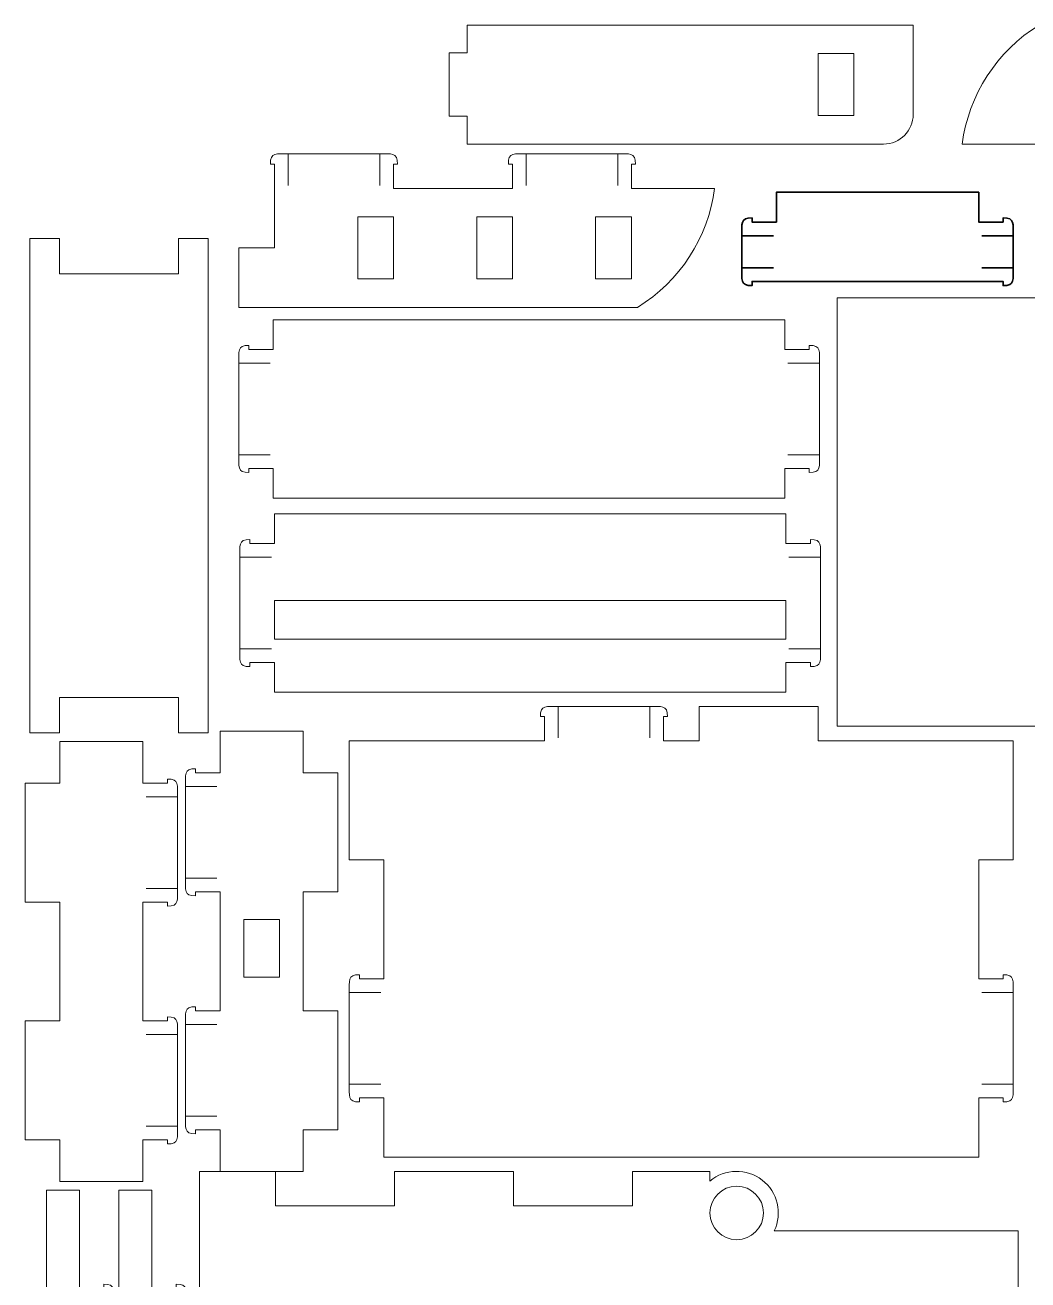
# Model space of a CAD drawing. Header units: millimetres. Extents: x -182 to 182, y -277 to 278.
# Drawn here: x -182.1 to 0.5, y 47.8 to 276.3 of the extents above; entities that cross this region are included whole.
import ezdxf

# ---------------------------------------------------------------- set-up
doc = ezdxf.new("R2010")
doc.units = ezdxf.units.MM
doc.header["$MEASUREMENT"] = 0
doc.layers.add('layer 1', color=7, linetype='Continuous')

msp = doc.modelspace()

# ---------------------------------------------------------------- linework, layer by layer
at = {"layer": 'layer 1', "lineweight": 18}
for points, knots in [([(-101.5928, 271.2399), (-101.5928, 271.2399), (-101.5928, 276.3197), (-101.5928, 276.3197), (-101.5928, 276.3197), (-101.5928, 276.3197), (-20.3691, 276.3197), (-20.3691, 276.3197), (-20.3691, 276.3197), (-20.3691, 276.3197), (-20.3691, 260.0749), (-20.3691, 260.0749), (-20.3691, 260.0749), (-20.3691, 257.0864), (-22.7954, 254.6601), (-25.784, 254.6601), (-25.784, 254.6601), (-25.784, 254.6601), (-101.5928, 254.6601), (-101.5928, 254.6601), (-101.5928, 254.6601), (-101.5928, 254.6601), (-101.5928, 259.7399), (-101.5928, 259.7399), (-101.5928, 259.7399), (-101.5928, 259.7399), (-104.8418, 259.7399), (-104.8418, 259.7399), (-104.8418, 259.7399), (-104.8418, 259.7399), (-104.8418, 271.2399), (-104.8418, 271.2399), (-104.8418, 271.2399), (-104.8418, 271.2399), (-101.5928, 271.2399), (-101.5928, 271.2399)], [0, 0, 0, 0, 0.1, 0.1, 0.1, 0.1, 0.2, 0.2, 0.2, 0.2, 0.3, 0.3, 0.3, 0.3, 0.4, 0.4, 0.4, 0.4, 0.5, 0.5, 0.5, 0.5, 0.6, 0.6, 0.6, 0.6, 0.7, 0.7, 0.7, 0.7, 0.8, 0.8, 0.8, 0.8, 1, 1, 1, 1]), ([(25.3475, 254.66), (25.3475, 254.66), (47.0072, 254.66), (47.0072, 254.66), (47.0072, 254.66), (47.0072, 254.66), (47.0072, 250.2212), (47.0072, 250.2212), (47.0072, 250.2212), (47.0072, 250.2212), (46.2747, 250.2212), (46.2747, 250.2212), (46.2747, 250.2212), (46.172, 248.0294), (47.5269, 248.3809), (49.3488, 248.3806), (49.3488, 248.3806), (49.3488, 248.3806), (66.3253, 248.3806), (66.3253, 248.3806), (66.3253, 248.3806), (68.1472, 248.3809), (69.5021, 248.0294), (69.3994, 250.2212), (69.3994, 250.2212), (69.3994, 250.2212), (68.6669, 250.2212), (68.6669, 250.2212), (68.6669, 250.2212), (68.6669, 250.2212), (68.6669, 265.4899), (68.6669, 265.4899), (68.6669, 265.4899), (68.6669, 265.4899), (75.1648, 265.4899), (75.1648, 265.4899), (75.1648, 265.4899), (75.1648, 265.4899), (75.1648, 276.3197), (75.1648, 276.3197), (75.1648, 276.3197), (75.1648, 276.3197), (2.5549, 276.3197), (2.5549, 276.3197), (2.5549, 276.3197), (-5.1429, 271.5792), (-10.2957, 263.6234), (-11.474, 254.66), (-11.474, 254.66), (-11.474, 254.66), (3.6878, 254.66), (3.6878, 254.66), (3.6878, 254.66), (3.6878, 254.66), (3.6878, 250.2212), (3.6878, 250.2212), (3.6878, 250.2212), (3.6878, 250.2212), (2.9554, 250.2212), (2.9554, 250.2212), (2.9554, 250.2212), (2.8526, 248.0294), (4.2076, 248.3809), (6.0295, 248.3806), (6.0295, 248.3806), (6.0295, 248.3806), (23.006, 248.3806), (23.006, 248.3806), (23.006, 248.3806), (24.8279, 248.3809), (26.1829, 248.0294), (26.08, 250.2212), (26.08, 250.2212), (26.08, 250.2212), (25.3475, 250.2212), (25.3475, 250.2212), (25.3475, 250.2212), (25.3475, 250.2212), (25.3475, 254.66), (25.3475, 254.66)], [0, 0, 0, 0, 0.04761905, 0.04761905, 0.04761905, 0.04761905, 0.0952381, 0.0952381, 0.0952381, 0.0952381, 0.14285714, 0.14285714, 0.14285714, 0.14285714, 0.19047619, 0.19047619, 0.19047619, 0.19047619, 0.23809524, 0.23809524, 0.23809524, 0.23809524, 0.28571429, 0.28571429, 0.28571429, 0.28571429, 0.33333333, 0.33333333, 0.33333333, 0.33333333, 0.38095238, 0.38095238, 0.38095238, 0.38095238, 0.42857143, 0.42857143, 0.42857143, 0.42857143, 0.47619048, 0.47619048, 0.47619048, 0.47619048, 0.52380952, 0.52380952, 0.52380952, 0.52380952, 0.57142857, 0.57142857, 0.57142857, 0.57142857, 0.61904762, 0.61904762, 0.61904762, 0.61904762, 0.66666667, 0.66666667, 0.66666667, 0.66666667, 0.71428571, 0.71428571, 0.71428571, 0.71428571, 0.76190476, 0.76190476, 0.76190476, 0.76190476, 0.80952381, 0.80952381, 0.80952381, 0.80952381, 0.85714286, 0.85714286, 0.85714286, 0.85714286, 0.9047619, 0.9047619, 0.9047619, 0.9047619, 1, 1, 1, 1]), ([(-37.6969, 271.1349), (-37.6969, 271.1349), (-31.1988, 271.1349), (-31.1988, 271.1349), (-31.1988, 271.1349), (-31.1988, 271.1349), (-31.1988, 259.8449), (-31.1988, 259.8449), (-31.1988, 259.8449), (-31.1988, 259.8449), (-37.6969, 259.8449), (-37.6969, 259.8449), (-37.6969, 259.8449), (-37.6969, 259.8449), (-37.6969, 271.1349), (-37.6969, 271.1349)], [0, 0, 0, 0, 0.2, 0.2, 0.2, 0.2, 0.4, 0.4, 0.4, 0.4, 0.6, 0.6, 0.6, 0.6, 1, 1, 1, 1]), ([(-93.3535, 246.5886), (-93.3535, 246.5886), (-115.0131, 246.5886), (-115.0131, 246.5886), (-115.0131, 246.5886), (-115.0131, 246.5886), (-115.0131, 251.0274), (-115.0131, 251.0274), (-115.0131, 251.0274), (-115.0131, 251.0274), (-114.2807, 251.0274), (-114.2807, 251.0274), (-114.2807, 251.0274), (-114.178, 253.2192), (-115.5329, 252.8677), (-117.3548, 252.868), (-117.3548, 252.868), (-117.3548, 252.868), (-134.3313, 252.868), (-134.3313, 252.868), (-134.3313, 252.868), (-136.1532, 252.8677), (-137.5081, 253.2192), (-137.4053, 251.0274), (-137.4053, 251.0274), (-137.4053, 251.0274), (-136.6729, 251.0274), (-136.6729, 251.0274), (-136.6729, 251.0274), (-136.6729, 251.0274), (-136.6729, 235.7587), (-136.6729, 235.7587), (-136.6729, 235.7587), (-136.6729, 235.7587), (-143.1707, 235.7587), (-143.1707, 235.7587), (-143.1707, 235.7587), (-143.1707, 235.7587), (-143.1707, 224.9289), (-143.1707, 224.9289), (-143.1707, 224.9289), (-143.1707, 224.9289), (-70.5609, 224.9289), (-70.5609, 224.9289), (-70.5609, 224.9289), (-62.8632, 229.6694), (-57.7104, 237.6252), (-56.5321, 246.5886), (-56.5321, 246.5886), (-56.5321, 246.5886), (-71.6939, 246.5886), (-71.6939, 246.5886), (-71.6939, 246.5886), (-71.6939, 246.5886), (-71.6939, 251.0274), (-71.6939, 251.0274), (-71.6939, 251.0274), (-71.6939, 251.0274), (-70.9614, 251.0274), (-70.9614, 251.0274), (-70.9614, 251.0274), (-70.8587, 253.2192), (-72.2136, 252.8677), (-74.0355, 252.868), (-74.0355, 252.868), (-74.0355, 252.868), (-91.012, 252.868), (-91.012, 252.868), (-91.012, 252.868), (-92.8338, 252.8677), (-94.1889, 253.2192), (-94.0861, 251.0274), (-94.0861, 251.0274), (-94.0861, 251.0274), (-93.3535, 251.0274), (-93.3535, 251.0274), (-93.3535, 251.0274), (-93.3535, 251.0274), (-93.3535, 246.5886), (-93.3535, 246.5886)], [0, 0, 0, 0, 0.04761905, 0.04761905, 0.04761905, 0.04761905, 0.0952381, 0.0952381, 0.0952381, 0.0952381, 0.14285714, 0.14285714, 0.14285714, 0.14285714, 0.19047619, 0.19047619, 0.19047619, 0.19047619, 0.23809524, 0.23809524, 0.23809524, 0.23809524, 0.28571429, 0.28571429, 0.28571429, 0.28571429, 0.33333333, 0.33333333, 0.33333333, 0.33333333, 0.38095238, 0.38095238, 0.38095238, 0.38095238, 0.42857143, 0.42857143, 0.42857143, 0.42857143, 0.47619048, 0.47619048, 0.47619048, 0.47619048, 0.52380952, 0.52380952, 0.52380952, 0.52380952, 0.57142857, 0.57142857, 0.57142857, 0.57142857, 0.61904762, 0.61904762, 0.61904762, 0.61904762, 0.66666667, 0.66666667, 0.66666667, 0.66666667, 0.71428571, 0.71428571, 0.71428571, 0.71428571, 0.76190476, 0.76190476, 0.76190476, 0.76190476, 0.80952381, 0.80952381, 0.80952381, 0.80952381, 0.85714286, 0.85714286, 0.85714286, 0.85714286, 0.9047619, 0.9047619, 0.9047619, 0.9047619, 1, 1, 1, 1]), ([(7.4783, 228.8171), (3.4731, 230.8286), (1.3629, 235.3665), (2.3833, 239.773), (2.3833, 239.773), (3.404, 244.1795), (7.2865, 247.2952), (11.7573, 247.2952), (11.7573, 247.2952), (16.228, 247.2952), (20.1106, 244.1794), (21.1309, 239.7729), (21.1309, 239.7729), (22.1514, 235.3665), (20.0414, 230.8286), (16.0363, 228.8171), (16.0363, 228.8171), (16.0363, 228.8171), (16.0363, 226.6503), (16.0363, 226.6503), (16.0363, 226.6503), (16.0363, 226.6503), (57.7573, 226.6503), (57.7573, 226.6503), (57.7573, 226.6503), (57.7573, 226.6503), (57.7573, 148.6755), (57.7573, 148.6755), (57.7573, 148.6755), (57.7573, 148.6755), (-34.2429, 148.6755), (-34.2429, 148.6755), (-34.2429, 148.6755), (-34.2429, 148.6755), (-34.2429, 226.6503), (-34.2429, 226.6503), (-34.2429, 226.6503), (-34.2429, 226.6503), (7.4783, 226.6503), (7.4783, 226.6503), (7.4783, 226.6503), (7.4783, 226.6503), (7.4783, 228.8171), (7.4783, 228.8171)], [0, 0, 0, 0, 0.08333333, 0.08333333, 0.08333333, 0.08333333, 0.16666667, 0.16666667, 0.16666667, 0.16666667, 0.25, 0.25, 0.25, 0.25, 0.33333333, 0.33333333, 0.33333333, 0.33333333, 0.41666667, 0.41666667, 0.41666667, 0.41666667, 0.5, 0.5, 0.5, 0.5, 0.58333333, 0.58333333, 0.58333333, 0.58333333, 0.66666667, 0.66666667, 0.66666667, 0.66666667, 0.75, 0.75, 0.75, 0.75, 0.83333333, 0.83333333, 0.83333333, 0.83333333, 1, 1, 1, 1]), ([(-115.0131, 241.4037), (-115.0131, 241.4037), (-121.5111, 241.4037), (-121.5111, 241.4037), (-121.5111, 241.4037), (-121.5111, 241.4037), (-121.5111, 230.1137), (-121.5111, 230.1137), (-121.5111, 230.1137), (-121.5111, 230.1137), (-115.0131, 230.1137), (-115.0131, 230.1137), (-115.0131, 230.1137), (-115.0131, 230.1137), (-115.0131, 241.4037), (-115.0131, 241.4037)], [0, 0, 0, 0, 0.2, 0.2, 0.2, 0.2, 0.4, 0.4, 0.4, 0.4, 0.6, 0.6, 0.6, 0.6, 1, 1, 1, 1]), ([(-93.3535, 241.4037), (-93.3535, 241.4037), (-99.8515, 241.4037), (-99.8515, 241.4037), (-99.8515, 241.4037), (-99.8515, 241.4037), (-99.8515, 230.1137), (-99.8515, 230.1137), (-99.8515, 230.1137), (-99.8515, 230.1137), (-93.3535, 230.1137), (-93.3535, 230.1137), (-93.3535, 230.1137), (-93.3535, 230.1137), (-93.3535, 241.4037), (-93.3535, 241.4037)], [0, 0, 0, 0, 0.2, 0.2, 0.2, 0.2, 0.4, 0.4, 0.4, 0.4, 0.6, 0.6, 0.6, 0.6, 1, 1, 1, 1]), ([(-71.6939, 241.4037), (-71.6939, 241.4037), (-78.1918, 241.4037), (-78.1918, 241.4037), (-78.1918, 241.4037), (-78.1918, 241.4037), (-78.1918, 230.1137), (-78.1918, 230.1137), (-78.1918, 230.1137), (-78.1918, 230.1137), (-71.6939, 230.1137), (-71.6939, 230.1137), (-71.6939, 230.1137), (-71.6939, 230.1137), (-71.6939, 241.4037), (-71.6939, 241.4037)], [0, 0, 0, 0, 0.2, 0.2, 0.2, 0.2, 0.4, 0.4, 0.4, 0.4, 0.6, 0.6, 0.6, 0.6, 1, 1, 1, 1]), ([(-148.7326, 192.4702), (-148.7326, 192.4702), (-148.7326, 237.4702), (-148.7326, 237.4702), (-148.7326, 237.4702), (-148.7326, 237.4702), (-154.1476, 237.4702), (-154.1476, 237.4702), (-154.1476, 237.4702), (-154.1476, 237.4702), (-154.1476, 231.0415), (-154.1476, 231.0415), (-154.1476, 231.0415), (-154.1476, 231.0415), (-175.8071, 231.0415), (-175.8071, 231.0415), (-175.8071, 231.0415), (-175.8071, 231.0415), (-175.8071, 237.4702), (-175.8071, 237.4702), (-175.8071, 237.4702), (-175.8071, 237.4702), (-181.2221, 237.4702), (-181.2221, 237.4702), (-181.2221, 237.4702), (-181.2221, 237.4702), (-181.2221, 147.4702), (-181.2221, 147.4702), (-181.2221, 147.4702), (-181.2221, 147.4702), (-175.8071, 147.4702), (-175.8071, 147.4702), (-175.8071, 147.4702), (-175.8071, 147.4702), (-175.8071, 153.8989), (-175.8071, 153.8989), (-175.8071, 153.8989), (-175.8071, 153.8989), (-154.1476, 153.8989), (-154.1476, 153.8989), (-154.1476, 153.8989), (-154.1476, 153.8989), (-154.1476, 147.4702), (-154.1476, 147.4702), (-154.1476, 147.4702), (-154.1476, 147.4702), (-148.7326, 147.4702), (-148.7326, 147.4702), (-148.7326, 147.4702), (-148.7326, 147.4702), (-148.7326, 192.4702), (-148.7326, 192.4702)], [0, 0, 0, 0, 0.07142857, 0.07142857, 0.07142857, 0.07142857, 0.14285714, 0.14285714, 0.14285714, 0.14285714, 0.21428571, 0.21428571, 0.21428571, 0.21428571, 0.28571429, 0.28571429, 0.28571429, 0.28571429, 0.35714286, 0.35714286, 0.35714286, 0.35714286, 0.42857143, 0.42857143, 0.42857143, 0.42857143, 0.5, 0.5, 0.5, 0.5, 0.57142857, 0.57142857, 0.57142857, 0.57142857, 0.64285714, 0.64285714, 0.64285714, 0.64285714, 0.71428571, 0.71428571, 0.71428571, 0.71428571, 0.78571429, 0.78571429, 0.78571429, 0.78571429, 0.85714286, 0.85714286, 0.85714286, 0.85714286, 1, 1, 1, 1]), ([(-39.2939, 217.9875), (-39.2939, 217.9875), (-39.2939, 217.255), (-39.2939, 217.255), (-39.2939, 217.255), (-39.2939, 217.255), (-43.7328, 217.255), (-43.7328, 217.255), (-43.7328, 217.255), (-43.7328, 217.255), (-43.7328, 222.67), (-43.7328, 222.67), (-43.7328, 222.67), (-43.7328, 222.67), (-136.8708, 222.67), (-136.8708, 222.67), (-136.8708, 222.67), (-136.8708, 222.67), (-136.8708, 217.255), (-136.8708, 217.255), (-136.8708, 217.255), (-136.8708, 217.255), (-141.3096, 217.255), (-141.3096, 217.255), (-141.3096, 217.255), (-141.3096, 217.255), (-141.3096, 217.9875), (-141.3096, 217.9875), (-141.3096, 217.9875), (-143.5014, 218.0902), (-143.1499, 216.7353), (-143.1502, 214.9134), (-143.1502, 214.9134), (-143.1502, 214.9134), (-143.1502, 197.9366), (-143.1502, 197.9366), (-143.1502, 197.9366), (-143.1499, 196.1147), (-143.5014, 194.7598), (-141.3096, 194.8625), (-141.3096, 194.8625), (-141.3096, 194.8625), (-141.3096, 195.595), (-141.3096, 195.595), (-141.3096, 195.595), (-141.3096, 195.595), (-136.8708, 195.595), (-136.8708, 195.595), (-136.8708, 195.595), (-136.8708, 195.595), (-136.8708, 190.18), (-136.8708, 190.18), (-136.8708, 190.18), (-136.8708, 190.18), (-43.7328, 190.18), (-43.7328, 190.18), (-43.7328, 190.18), (-43.7328, 190.18), (-43.7328, 195.595), (-43.7328, 195.595), (-43.7328, 195.595), (-43.7328, 195.595), (-39.2939, 195.595), (-39.2939, 195.595), (-39.2939, 195.595), (-39.2939, 195.595), (-39.2939, 194.8625), (-39.2939, 194.8625), (-39.2939, 194.8625), (-37.1022, 194.7598), (-37.4537, 196.1147), (-37.4534, 197.9366), (-37.4534, 197.9366), (-37.4534, 197.9366), (-37.4534, 214.9134), (-37.4534, 214.9134), (-37.4534, 214.9134), (-37.4537, 216.7353), (-37.1022, 218.0902), (-39.2939, 217.9875)], [0, 0, 0, 0, 0.04761905, 0.04761905, 0.04761905, 0.04761905, 0.0952381, 0.0952381, 0.0952381, 0.0952381, 0.14285714, 0.14285714, 0.14285714, 0.14285714, 0.19047619, 0.19047619, 0.19047619, 0.19047619, 0.23809524, 0.23809524, 0.23809524, 0.23809524, 0.28571429, 0.28571429, 0.28571429, 0.28571429, 0.33333333, 0.33333333, 0.33333333, 0.33333333, 0.38095238, 0.38095238, 0.38095238, 0.38095238, 0.42857143, 0.42857143, 0.42857143, 0.42857143, 0.47619048, 0.47619048, 0.47619048, 0.47619048, 0.52380952, 0.52380952, 0.52380952, 0.52380952, 0.57142857, 0.57142857, 0.57142857, 0.57142857, 0.61904762, 0.61904762, 0.61904762, 0.61904762, 0.66666667, 0.66666667, 0.66666667, 0.66666667, 0.71428571, 0.71428571, 0.71428571, 0.71428571, 0.76190476, 0.76190476, 0.76190476, 0.76190476, 0.80952381, 0.80952381, 0.80952381, 0.80952381, 0.85714286, 0.85714286, 0.85714286, 0.85714286, 0.9047619, 0.9047619, 0.9047619, 0.9047619, 1, 1, 1, 1]), ([(-37.2635, 179.5645), (-37.2638, 181.3864), (-36.9123, 182.7413), (-39.1041, 182.6386), (-39.1041, 182.6386), (-39.1041, 182.6386), (-39.1041, 181.9061), (-39.1041, 181.9061), (-39.1041, 181.9061), (-39.1041, 181.9061), (-43.5429, 181.9061), (-43.5429, 181.9061), (-43.5429, 181.9061), (-43.5429, 181.9061), (-43.5429, 187.3211), (-43.5429, 187.3211), (-43.5429, 187.3211), (-43.5429, 187.3211), (-136.6809, 187.3211), (-136.6809, 187.3211), (-136.6809, 187.3211), (-136.6809, 187.3211), (-136.6809, 181.9061), (-136.6809, 181.9061), (-136.6809, 181.9061), (-136.6809, 181.9061), (-141.1197, 181.9061), (-141.1197, 181.9061), (-141.1197, 181.9061), (-141.1197, 181.9061), (-141.1197, 182.6386), (-141.1197, 182.6386), (-141.1197, 182.6386), (-143.3115, 182.7413), (-142.96, 181.3864), (-142.9603, 179.5645), (-142.9603, 179.5645), (-142.9603, 179.5645), (-142.9603, 162.5877), (-142.9603, 162.5877), (-142.9603, 162.5877), (-142.96, 160.7658), (-143.3115, 159.4109), (-141.1197, 159.5136), (-141.1197, 159.5136), (-141.1197, 159.5136), (-141.1197, 160.2461), (-141.1197, 160.2461), (-141.1197, 160.2461), (-141.1197, 160.2461), (-136.6809, 160.2461), (-136.6809, 160.2461), (-136.6809, 160.2461), (-136.6809, 160.2461), (-136.6809, 154.8311), (-136.6809, 154.8311), (-136.6809, 154.8311), (-136.6809, 154.8311), (-43.5429, 154.8311), (-43.5429, 154.8311), (-43.5429, 154.8311), (-43.5429, 154.8311), (-43.5429, 160.2461), (-43.5429, 160.2461), (-43.5429, 160.2461), (-43.5429, 160.2461), (-39.1041, 160.2461), (-39.1041, 160.2461), (-39.1041, 160.2461), (-39.1041, 160.2461), (-39.1041, 159.5136), (-39.1041, 159.5136), (-39.1041, 159.5136), (-36.9123, 159.4109), (-37.2638, 160.7658), (-37.2635, 162.5877), (-37.2635, 162.5877), (-37.2635, 162.5877), (-37.2635, 179.5645), (-37.2635, 179.5645)], [0, 0, 0, 0, 0.04761905, 0.04761905, 0.04761905, 0.04761905, 0.0952381, 0.0952381, 0.0952381, 0.0952381, 0.14285714, 0.14285714, 0.14285714, 0.14285714, 0.19047619, 0.19047619, 0.19047619, 0.19047619, 0.23809524, 0.23809524, 0.23809524, 0.23809524, 0.28571429, 0.28571429, 0.28571429, 0.28571429, 0.33333333, 0.33333333, 0.33333333, 0.33333333, 0.38095238, 0.38095238, 0.38095238, 0.38095238, 0.42857143, 0.42857143, 0.42857143, 0.42857143, 0.47619048, 0.47619048, 0.47619048, 0.47619048, 0.52380952, 0.52380952, 0.52380952, 0.52380952, 0.57142857, 0.57142857, 0.57142857, 0.57142857, 0.61904762, 0.61904762, 0.61904762, 0.61904762, 0.66666667, 0.66666667, 0.66666667, 0.66666667, 0.71428571, 0.71428571, 0.71428571, 0.71428571, 0.76190476, 0.76190476, 0.76190476, 0.76190476, 0.80952381, 0.80952381, 0.80952381, 0.80952381, 0.85714286, 0.85714286, 0.85714286, 0.85714286, 0.9047619, 0.9047619, 0.9047619, 0.9047619, 1, 1, 1, 1]), ([(-43.5429, 164.5238), (-43.5429, 164.5238), (-43.5429, 171.5633), (-43.5429, 171.5633), (-43.5429, 171.5633), (-43.5429, 171.5633), (-136.6809, 171.5633), (-136.6809, 171.5633), (-136.6809, 171.5633), (-136.6809, 171.5633), (-136.6809, 164.5238), (-136.6809, 164.5238), (-136.6809, 164.5238), (-136.6809, 164.5238), (-43.5429, 164.5238), (-43.5429, 164.5238)], [0, 0, 0, 0, 0.2, 0.2, 0.2, 0.2, 0.4, 0.4, 0.4, 0.4, 0.6, 0.6, 0.6, 0.6, 1, 1, 1, 1]), ([(-116.7547, 102.6563), (-116.7547, 102.6563), (-121.1934, 102.6563), (-121.1934, 102.6563), (-121.1934, 102.6563), (-121.1934, 102.6563), (-121.1934, 103.3888), (-121.1934, 103.3888), (-121.1934, 103.3888), (-123.3853, 103.4915), (-123.0338, 102.1366), (-123.034, 100.3147), (-123.034, 100.3147), (-123.034, 100.3147), (-123.034, 83.3382), (-123.034, 83.3382), (-123.034, 83.3382), (-123.0338, 81.5163), (-123.3853, 80.1614), (-121.1934, 80.2641), (-121.1934, 80.2641), (-121.1934, 80.2641), (-121.1934, 80.9966), (-121.1934, 80.9966), (-121.1934, 80.9966), (-121.1934, 80.9966), (-116.7547, 80.9966), (-116.7547, 80.9966), (-116.7547, 80.9966), (-116.7547, 80.9966), (-116.7547, 70.1666), (-116.7547, 70.1666), (-116.7547, 70.1666), (-116.7547, 70.1666), (-8.4561, 70.1666), (-8.4561, 70.1666), (-8.4561, 70.1666), (-8.4561, 70.1666), (-8.4561, 80.9966), (-8.4561, 80.9966), (-8.4561, 80.9966), (-8.4561, 80.9966), (-4.0174, 80.9966), (-4.0174, 80.9966), (-4.0174, 80.9966), (-4.0174, 80.9966), (-4.0174, 80.2641), (-4.0174, 80.2641), (-4.0174, 80.2641), (-1.8256, 80.1614), (-2.1771, 81.5163), (-2.1768, 83.3382), (-2.1768, 83.3382), (-2.1768, 83.3382), (-2.1768, 100.3147), (-2.1768, 100.3147), (-2.1768, 100.3147), (-2.1771, 102.1366), (-1.8256, 103.4915), (-4.0174, 103.3888), (-4.0174, 103.3888), (-4.0174, 103.3888), (-4.0174, 102.6563), (-4.0174, 102.6563), (-4.0174, 102.6563), (-4.0174, 102.6563), (-8.4561, 102.6563), (-8.4561, 102.6563), (-8.4561, 102.6563), (-8.4561, 102.6563), (-8.4561, 124.3158), (-8.4561, 124.3158), (-8.4561, 124.3158), (-8.4561, 124.3158), (-2.1563, 124.3158), (-2.1563, 124.3158), (-2.1563, 124.3158), (-2.1563, 124.3158), (-2.1563, 145.9755), (-2.1563, 145.9755), (-2.1563, 145.9755), (-2.1563, 145.9755), (-37.6968, 145.9755), (-37.6968, 145.9755), (-37.6968, 145.9755), (-37.6968, 145.9755), (-37.6968, 152.2752), (-37.6968, 152.2752), (-37.6968, 152.2752), (-37.6968, 152.2752), (-59.3564, 152.2752), (-59.3564, 152.2752), (-59.3564, 152.2752), (-59.3564, 152.2752), (-59.3564, 145.9755), (-59.3564, 145.9755), (-59.3564, 145.9755), (-59.3564, 145.9755), (-65.8544, 145.9755), (-65.8544, 145.9755), (-65.8544, 145.9755), (-65.8544, 145.9755), (-65.8544, 150.4143), (-65.8544, 150.4143), (-65.8544, 150.4143), (-65.8544, 150.4143), (-65.1218, 150.4143), (-65.1218, 150.4143), (-65.1218, 150.4143), (-65.0192, 152.6061), (-66.3741, 152.2546), (-68.196, 152.2549), (-68.196, 152.2549), (-68.196, 152.2549), (-85.1725, 152.2549), (-85.1725, 152.2549), (-85.1725, 152.2549), (-86.9944, 152.2546), (-88.3492, 152.6061), (-88.2466, 150.4143), (-88.2466, 150.4143), (-88.2466, 150.4143), (-87.514, 150.4143), (-87.514, 150.4143), (-87.514, 150.4143), (-87.514, 150.4143), (-87.514, 145.9755), (-87.514, 145.9755), (-87.514, 145.9755), (-87.514, 145.9755), (-123.0545, 145.9755), (-123.0545, 145.9755), (-123.0545, 145.9755), (-123.0545, 145.9755), (-123.0545, 124.3158), (-123.0545, 124.3158), (-123.0545, 124.3158), (-123.0545, 124.3158), (-116.7547, 124.3158), (-116.7547, 124.3158), (-116.7547, 124.3158), (-116.7547, 124.3158), (-116.7547, 102.6563), (-116.7547, 102.6563)], [0, 0, 0, 0, 0.02702703, 0.02702703, 0.02702703, 0.02702703, 0.05405405, 0.05405405, 0.05405405, 0.05405405, 0.08108108, 0.08108108, 0.08108108, 0.08108108, 0.10810811, 0.10810811, 0.10810811, 0.10810811, 0.13513514, 0.13513514, 0.13513514, 0.13513514, 0.16216216, 0.16216216, 0.16216216, 0.16216216, 0.18918919, 0.18918919, 0.18918919, 0.18918919, 0.21621622, 0.21621622, 0.21621622, 0.21621622, 0.24324324, 0.24324324, 0.24324324, 0.24324324, 0.27027027, 0.27027027, 0.27027027, 0.27027027, 0.2972973, 0.2972973, 0.2972973, 0.2972973, 0.32432432, 0.32432432, 0.32432432, 0.32432432, 0.35135135, 0.35135135, 0.35135135, 0.35135135, 0.37837838, 0.37837838, 0.37837838, 0.37837838, 0.40540541, 0.40540541, 0.40540541, 0.40540541, 0.43243243, 0.43243243, 0.43243243, 0.43243243, 0.45945946, 0.45945946, 0.45945946, 0.45945946, 0.48648649, 0.48648649, 0.48648649, 0.48648649, 0.51351351, 0.51351351, 0.51351351, 0.51351351, 0.54054054, 0.54054054, 0.54054054, 0.54054054, 0.56756757, 0.56756757, 0.56756757, 0.56756757, 0.59459459, 0.59459459, 0.59459459, 0.59459459, 0.62162162, 0.62162162, 0.62162162, 0.62162162, 0.64864865, 0.64864865, 0.64864865, 0.64864865, 0.67567568, 0.67567568, 0.67567568, 0.67567568, 0.7027027, 0.7027027, 0.7027027, 0.7027027, 0.72972973, 0.72972973, 0.72972973, 0.72972973, 0.75675676, 0.75675676, 0.75675676, 0.75675676, 0.78378378, 0.78378378, 0.78378378, 0.78378378, 0.81081081, 0.81081081, 0.81081081, 0.81081081, 0.83783784, 0.83783784, 0.83783784, 0.83783784, 0.86486486, 0.86486486, 0.86486486, 0.86486486, 0.89189189, 0.89189189, 0.89189189, 0.89189189, 0.91891892, 0.91891892, 0.91891892, 0.91891892, 0.94594595, 0.94594595, 0.94594595, 0.94594595, 1, 1, 1, 1]), ([(-146.5773, 75.1921), (-146.5773, 75.1921), (-146.5773, 67.611), (-146.5773, 67.611), (-146.5773, 67.611), (-146.5773, 67.611), (-131.4155, 67.611), (-131.4155, 67.611), (-131.4155, 67.611), (-131.4155, 67.611), (-131.4155, 75.192), (-131.4155, 75.192), (-131.4155, 75.192), (-131.4155, 75.192), (-125.1158, 75.192), (-125.1158, 75.192), (-125.1158, 75.192), (-125.1158, 75.192), (-125.1158, 96.8518), (-125.1158, 96.8518), (-125.1158, 96.8518), (-125.1158, 96.8518), (-131.4155, 96.8518), (-131.4155, 96.8518), (-131.4155, 96.8518), (-131.4155, 96.8518), (-131.4155, 118.5115), (-131.4155, 118.5115), (-131.4155, 118.5115), (-131.4155, 118.5115), (-125.1158, 118.5115), (-125.1158, 118.5115), (-125.1158, 118.5115), (-125.1158, 118.5115), (-125.1158, 140.1712), (-125.1158, 140.1712), (-125.1158, 140.1712), (-125.1158, 140.1712), (-131.4155, 140.1712), (-131.4155, 140.1712), (-131.4155, 140.1712), (-131.4155, 140.1712), (-131.4155, 147.7518), (-131.4155, 147.7518), (-131.4155, 147.7518), (-131.4155, 147.7518), (-146.5773, 147.7518), (-146.5773, 147.7518), (-146.5773, 147.7518), (-146.5773, 147.7518), (-146.5773, 140.1712), (-146.5773, 140.1712), (-146.5773, 140.1712), (-146.5773, 140.1712), (-151.0161, 140.1712), (-151.0161, 140.1712), (-151.0161, 140.1712), (-151.0161, 140.1712), (-151.0161, 140.9037), (-151.0161, 140.9037), (-151.0161, 140.9037), (-153.2079, 141.0064), (-152.8564, 139.6515), (-152.8567, 137.8296), (-152.8567, 137.8296), (-152.8567, 137.8296), (-152.8567, 120.8531), (-152.8567, 120.8531), (-152.8567, 120.8531), (-152.8564, 119.0312), (-153.2079, 117.6763), (-151.0161, 117.779), (-151.0161, 117.779), (-151.0161, 117.779), (-151.0161, 118.5115), (-151.0161, 118.5115), (-151.0161, 118.5115), (-151.0161, 118.5115), (-146.5773, 118.5115), (-146.5773, 118.5115), (-146.5773, 118.5115), (-146.5773, 118.5115), (-146.5773, 96.8518), (-146.5773, 96.8518), (-146.5773, 96.8518), (-146.5773, 96.8518), (-151.0161, 96.8518), (-151.0161, 96.8518), (-151.0161, 96.8518), (-151.0161, 96.8518), (-151.0161, 97.5843), (-151.0161, 97.5843), (-151.0161, 97.5843), (-153.2079, 97.687), (-152.8564, 96.3321), (-152.8567, 94.5102), (-152.8567, 94.5102), (-152.8567, 94.5102), (-152.8567, 77.5337), (-152.8567, 77.5337), (-152.8567, 77.5337), (-152.8564, 75.7118), (-153.2079, 74.3569), (-151.0161, 74.4596), (-151.0161, 74.4596), (-151.0161, 74.4596), (-151.0161, 75.1921), (-151.0161, 75.1921), (-151.0161, 75.1921), (-151.0161, 75.1921), (-146.5773, 75.1921), (-146.5773, 75.1921)], [0, 0, 0, 0, 0.03448276, 0.03448276, 0.03448276, 0.03448276, 0.06896552, 0.06896552, 0.06896552, 0.06896552, 0.10344828, 0.10344828, 0.10344828, 0.10344828, 0.13793103, 0.13793103, 0.13793103, 0.13793103, 0.17241379, 0.17241379, 0.17241379, 0.17241379, 0.20689655, 0.20689655, 0.20689655, 0.20689655, 0.24137931, 0.24137931, 0.24137931, 0.24137931, 0.27586207, 0.27586207, 0.27586207, 0.27586207, 0.31034483, 0.31034483, 0.31034483, 0.31034483, 0.34482759, 0.34482759, 0.34482759, 0.34482759, 0.37931034, 0.37931034, 0.37931034, 0.37931034, 0.4137931, 0.4137931, 0.4137931, 0.4137931, 0.44827586, 0.44827586, 0.44827586, 0.44827586, 0.48275862, 0.48275862, 0.48275862, 0.48275862, 0.51724138, 0.51724138, 0.51724138, 0.51724138, 0.55172414, 0.55172414, 0.55172414, 0.55172414, 0.5862069, 0.5862069, 0.5862069, 0.5862069, 0.62068966, 0.62068966, 0.62068966, 0.62068966, 0.65517241, 0.65517241, 0.65517241, 0.65517241, 0.68965517, 0.68965517, 0.68965517, 0.68965517, 0.72413793, 0.72413793, 0.72413793, 0.72413793, 0.75862069, 0.75862069, 0.75862069, 0.75862069, 0.79310345, 0.79310345, 0.79310345, 0.79310345, 0.82758621, 0.82758621, 0.82758621, 0.82758621, 0.86206897, 0.86206897, 0.86206897, 0.86206897, 0.89655172, 0.89655172, 0.89655172, 0.89655172, 0.93103448, 0.93103448, 0.93103448, 0.93103448, 1, 1, 1, 1]), ([(-160.6001, 73.3318), (-160.6001, 73.3318), (-160.6001, 65.7507), (-160.6001, 65.7507), (-160.6001, 65.7507), (-160.6001, 65.7507), (-175.7619, 65.7507), (-175.7619, 65.7507), (-175.7619, 65.7507), (-175.7619, 65.7507), (-175.7619, 73.3317), (-175.7619, 73.3317), (-175.7619, 73.3317), (-175.7619, 73.3317), (-182.0616, 73.3317), (-182.0616, 73.3317), (-182.0616, 73.3317), (-182.0616, 73.3317), (-182.0616, 94.9915), (-182.0616, 94.9915), (-182.0616, 94.9915), (-182.0616, 94.9915), (-175.7619, 94.9915), (-175.7619, 94.9915), (-175.7619, 94.9915), (-175.7619, 94.9915), (-175.7619, 116.6512), (-175.7619, 116.6512), (-175.7619, 116.6512), (-175.7619, 116.6512), (-182.0616, 116.6512), (-182.0616, 116.6512), (-182.0616, 116.6512), (-182.0616, 116.6512), (-182.0616, 138.3109), (-182.0616, 138.3109), (-182.0616, 138.3109), (-182.0616, 138.3109), (-175.7619, 138.3109), (-175.7619, 138.3109), (-175.7619, 138.3109), (-175.7619, 138.3109), (-175.7619, 145.8915), (-175.7619, 145.8915), (-175.7619, 145.8915), (-175.7619, 145.8915), (-160.6001, 145.8915), (-160.6001, 145.8915), (-160.6001, 145.8915), (-160.6001, 145.8915), (-160.6001, 138.3109), (-160.6001, 138.3109), (-160.6001, 138.3109), (-160.6001, 138.3109), (-156.1613, 138.3109), (-156.1613, 138.3109), (-156.1613, 138.3109), (-156.1613, 138.3109), (-156.1613, 139.0434), (-156.1613, 139.0434), (-156.1613, 139.0434), (-153.9695, 139.1461), (-154.321, 137.7912), (-154.3207, 135.9693), (-154.3207, 135.9693), (-154.3207, 135.9693), (-154.3207, 118.9928), (-154.3207, 118.9928), (-154.3207, 118.9928), (-154.321, 117.1709), (-153.9695, 115.816), (-156.1613, 115.9187), (-156.1613, 115.9187), (-156.1613, 115.9187), (-156.1613, 116.6512), (-156.1613, 116.6512), (-156.1613, 116.6512), (-156.1613, 116.6512), (-160.6001, 116.6512), (-160.6001, 116.6512), (-160.6001, 116.6512), (-160.6001, 116.6512), (-160.6001, 94.9915), (-160.6001, 94.9915), (-160.6001, 94.9915), (-160.6001, 94.9915), (-156.1613, 94.9915), (-156.1613, 94.9915), (-156.1613, 94.9915), (-156.1613, 94.9915), (-156.1613, 95.724), (-156.1613, 95.724), (-156.1613, 95.724), (-153.9695, 95.8267), (-154.321, 94.4718), (-154.3207, 92.6499), (-154.3207, 92.6499), (-154.3207, 92.6499), (-154.3207, 75.6734), (-154.3207, 75.6734), (-154.3207, 75.6734), (-154.321, 73.8515), (-153.9695, 72.4966), (-156.1613, 72.5993), (-156.1613, 72.5993), (-156.1613, 72.5993), (-156.1613, 73.3318), (-156.1613, 73.3318), (-156.1613, 73.3318), (-156.1613, 73.3318), (-160.6001, 73.3318), (-160.6001, 73.3318)], [0, 0, 0, 0, 0.03448276, 0.03448276, 0.03448276, 0.03448276, 0.06896552, 0.06896552, 0.06896552, 0.06896552, 0.10344828, 0.10344828, 0.10344828, 0.10344828, 0.13793103, 0.13793103, 0.13793103, 0.13793103, 0.17241379, 0.17241379, 0.17241379, 0.17241379, 0.20689655, 0.20689655, 0.20689655, 0.20689655, 0.24137931, 0.24137931, 0.24137931, 0.24137931, 0.27586207, 0.27586207, 0.27586207, 0.27586207, 0.31034483, 0.31034483, 0.31034483, 0.31034483, 0.34482759, 0.34482759, 0.34482759, 0.34482759, 0.37931034, 0.37931034, 0.37931034, 0.37931034, 0.4137931, 0.4137931, 0.4137931, 0.4137931, 0.44827586, 0.44827586, 0.44827586, 0.44827586, 0.48275862, 0.48275862, 0.48275862, 0.48275862, 0.51724138, 0.51724138, 0.51724138, 0.51724138, 0.55172414, 0.55172414, 0.55172414, 0.55172414, 0.5862069, 0.5862069, 0.5862069, 0.5862069, 0.62068966, 0.62068966, 0.62068966, 0.62068966, 0.65517241, 0.65517241, 0.65517241, 0.65517241, 0.68965517, 0.68965517, 0.68965517, 0.68965517, 0.72413793, 0.72413793, 0.72413793, 0.72413793, 0.75862069, 0.75862069, 0.75862069, 0.75862069, 0.79310345, 0.79310345, 0.79310345, 0.79310345, 0.82758621, 0.82758621, 0.82758621, 0.82758621, 0.86206897, 0.86206897, 0.86206897, 0.86206897, 0.89655172, 0.89655172, 0.89655172, 0.89655172, 0.93103448, 0.93103448, 0.93103448, 0.93103448, 1, 1, 1, 1]), ([(-142.2453, 113.4531), (-142.2453, 113.4531), (-135.7474, 113.4531), (-135.7474, 113.4531), (-135.7474, 113.4531), (-135.7474, 113.4531), (-135.7474, 102.9931), (-135.7474, 102.9931), (-135.7474, 102.9931), (-135.7474, 102.9931), (-142.2453, 102.9931), (-142.2453, 102.9931), (-142.2453, 102.9931), (-142.2453, 102.9931), (-142.2453, 113.4531), (-142.2453, 113.4531)], [0, 0, 0, 0, 0.2, 0.2, 0.2, 0.2, 0.4, 0.4, 0.4, 0.4, 0.6, 0.6, 0.6, 0.6, 1, 1, 1, 1]), ([(-144.0271, 24.2917), (-144.0271, 24.2917), (-148.4659, 24.2917), (-148.4659, 24.2917), (-148.4659, 24.2917), (-148.4659, 24.2917), (-148.4659, 25.0242), (-148.4659, 25.0242), (-148.4659, 25.0242), (-150.6577, 25.1269), (-150.3062, 23.772), (-150.3065, 21.9501), (-150.3065, 21.9501), (-150.3065, 21.9501), (-150.3065, 4.9735), (-150.3065, 4.9735), (-150.3065, 4.9735), (-150.3062, 3.1517), (-150.6577, 1.7967), (-148.4659, 1.8994), (-148.4659, 1.8994), (-148.4659, 1.8994), (-148.4659, 2.632), (-148.4659, 2.632), (-148.4659, 2.632), (-148.4659, 2.632), (-144.0271, 2.632), (-144.0271, 2.632), (-144.0271, 2.632), (-144.0271, 2.632), (-144.0271, -19.0278), (-144.0271, -19.0278), (-144.0271, -19.0278), (-144.0271, -19.0278), (-136.4463, -19.0278), (-136.4463, -19.0278), (-136.4463, -19.0278), (-136.4463, -19.0278), (-136.4463, -23.4667), (-136.4463, -23.4667), (-136.4463, -23.4667), (-136.4463, -23.4667), (-137.1788, -23.4667), (-137.1788, -23.4667), (-137.1788, -23.4667), (-137.2815, -25.6585), (-135.9267, -25.307), (-134.1046, -25.3073), (-134.1046, -25.3073), (-134.1046, -25.3073), (-117.1282, -25.3073), (-117.1282, -25.3073), (-117.1282, -25.3073), (-115.3062, -25.307), (-113.9514, -25.6585), (-114.0541, -23.4667), (-114.0541, -23.4667), (-114.0541, -23.4667), (-114.7866, -23.4667), (-114.7866, -23.4667), (-114.7866, -23.4667), (-114.7866, -23.4667), (-114.7866, -19.0278), (-114.7866, -19.0278), (-114.7866, -19.0278), (-114.7866, -19.0278), (-93.1269, -19.0278), (-93.1269, -19.0278), (-93.1269, -19.0278), (-93.1269, -19.0278), (-93.1269, -25.3278), (-93.1269, -25.3278), (-93.1269, -25.3278), (-93.1269, -25.3278), (-71.4673, -25.3278), (-71.4673, -25.3278), (-71.4673, -25.3278), (-71.4673, -25.3278), (-71.4673, -19.0278), (-71.4673, -19.0278), (-71.4673, -19.0278), (-71.4673, -19.0278), (-49.8075, -19.0278), (-49.8075, -19.0278), (-49.8075, -19.0278), (-49.8075, -19.0278), (-49.8075, -23.4667), (-49.8075, -23.4667), (-49.8075, -23.4667), (-49.8075, -23.4667), (-50.54, -23.4667), (-50.54, -23.4667), (-50.54, -23.4667), (-50.6427, -25.6585), (-49.2878, -25.307), (-47.4659, -25.3073), (-47.4659, -25.3073), (-47.4659, -25.3073), (-30.4894, -25.3073), (-30.4894, -25.3073), (-30.4894, -25.3073), (-28.6676, -25.307), (-27.3126, -25.6585), (-27.4152, -23.4667), (-27.4152, -23.4667), (-27.4152, -23.4667), (-28.1478, -23.4667), (-28.1478, -23.4667), (-28.1478, -23.4667), (-28.1478, -23.4667), (-28.1478, -19.0278), (-28.1478, -19.0278), (-28.1478, -19.0278), (-28.1478, -19.0278), (-7.5711, -19.0278), (-7.5711, -19.0278), (-7.5711, -19.0278), (-7.5711, -19.0278), (-7.5711, 2.632), (-7.5711, 2.632), (-7.5711, 2.632), (-7.5711, 2.632), (-1.2715, 2.632), (-1.2715, 2.632), (-1.2715, 2.632), (-1.2715, 2.632), (-1.2715, 24.0615), (-1.2715, 24.0615), (-1.2715, 24.0615), (-1.2715, 24.0615), (-7.5711, 24.0615), (-7.5711, 24.0615), (-7.5711, 24.0615), (-7.5711, 24.0615), (-7.5711, 46.1815), (-7.5711, 46.1815), (-7.5711, 46.1815), (-7.5711, 46.1815), (-1.2715, 46.1815), (-1.2715, 46.1815), (-1.2715, 46.1815), (-1.2715, 46.1815), (-1.2715, 56.7811), (-1.2715, 56.7811), (-1.2715, 56.7811), (-1.2715, 56.7811), (-45.6637, 56.7811), (-45.6637, 56.7811), (-45.6637, 56.7811), (-44.1362, 60.0017), (-45.0584, 63.8516), (-47.8796, 66.03), (-47.8796, 66.03), (-50.701, 68.2087), (-54.6585, 68.1278), (-57.3886, 65.8355), (-57.3886, 65.8355), (-57.3886, 65.8355), (-57.3886, 67.611), (-57.3886, 67.611), (-57.3886, 67.611), (-57.3886, 67.611), (-71.4673, 67.611), (-71.4673, 67.611), (-71.4673, 67.611), (-71.4673, 67.611), (-71.4673, 61.3115), (-71.4673, 61.3115), (-71.4673, 61.3115), (-71.4673, 61.3115), (-93.1269, 61.3115), (-93.1269, 61.3115), (-93.1269, 61.3115), (-93.1269, 61.3115), (-93.1269, 67.611), (-93.1269, 67.611), (-93.1269, 67.611), (-93.1269, 67.611), (-114.7866, 67.611), (-114.7866, 67.611), (-114.7866, 67.611), (-114.7866, 67.611), (-114.7866, 61.3115), (-114.7866, 61.3115), (-114.7866, 61.3115), (-114.7866, 61.3115), (-136.4463, 61.3115), (-136.4463, 61.3115), (-136.4463, 61.3115), (-136.4463, 61.3115), (-136.4463, 67.611), (-136.4463, 67.611), (-136.4463, 67.611), (-136.4463, 67.611), (-150.3267, 67.611), (-150.3267, 67.611), (-150.3267, 67.611), (-150.3267, 67.611), (-150.3267, 45.9514), (-150.3267, 45.9514), (-150.3267, 45.9514), (-150.3267, 45.9514), (-144.0271, 45.9514), (-144.0271, 45.9514), (-144.0271, 45.9514), (-144.0271, 45.9514), (-144.0271, 24.2917), (-144.0271, 24.2917)], [0, 0, 0, 0, 0.01886792, 0.01886792, 0.01886792, 0.01886792, 0.03773585, 0.03773585, 0.03773585, 0.03773585, 0.05660377, 0.05660377, 0.05660377, 0.05660377, 0.0754717, 0.0754717, 0.0754717, 0.0754717, 0.09433962, 0.09433962, 0.09433962, 0.09433962, 0.11320755, 0.11320755, 0.11320755, 0.11320755, 0.13207547, 0.13207547, 0.13207547, 0.13207547, 0.1509434, 0.1509434, 0.1509434, 0.1509434, 0.16981132, 0.16981132, 0.16981132, 0.16981132, 0.18867925, 0.18867925, 0.18867925, 0.18867925, 0.20754717, 0.20754717, 0.20754717, 0.20754717, 0.22641509, 0.22641509, 0.22641509, 0.22641509, 0.24528302, 0.24528302, 0.24528302, 0.24528302, 0.26415094, 0.26415094, 0.26415094, 0.26415094, 0.28301887, 0.28301887, 0.28301887, 0.28301887, 0.30188679, 0.30188679, 0.30188679, 0.30188679, 0.32075472, 0.32075472, 0.32075472, 0.32075472, 0.33962264, 0.33962264, 0.33962264, 0.33962264, 0.35849057, 0.35849057, 0.35849057, 0.35849057, 0.37735849, 0.37735849, 0.37735849, 0.37735849, 0.39622642, 0.39622642, 0.39622642, 0.39622642, 0.41509434, 0.41509434, 0.41509434, 0.41509434, 0.43396226, 0.43396226, 0.43396226, 0.43396226, 0.45283019, 0.45283019, 0.45283019, 0.45283019, 0.47169811, 0.47169811, 0.47169811, 0.47169811, 0.49056604, 0.49056604, 0.49056604, 0.49056604, 0.50943396, 0.50943396, 0.50943396, 0.50943396, 0.52830189, 0.52830189, 0.52830189, 0.52830189, 0.54716981, 0.54716981, 0.54716981, 0.54716981, 0.56603774, 0.56603774, 0.56603774, 0.56603774, 0.58490566, 0.58490566, 0.58490566, 0.58490566, 0.60377358, 0.60377358, 0.60377358, 0.60377358, 0.62264151, 0.62264151, 0.62264151, 0.62264151, 0.64150943, 0.64150943, 0.64150943, 0.64150943, 0.66037736, 0.66037736, 0.66037736, 0.66037736, 0.67924528, 0.67924528, 0.67924528, 0.67924528, 0.69811321, 0.69811321, 0.69811321, 0.69811321, 0.71698113, 0.71698113, 0.71698113, 0.71698113, 0.73584906, 0.73584906, 0.73584906, 0.73584906, 0.75471698, 0.75471698, 0.75471698, 0.75471698, 0.77358491, 0.77358491, 0.77358491, 0.77358491, 0.79245283, 0.79245283, 0.79245283, 0.79245283, 0.81132075, 0.81132075, 0.81132075, 0.81132075, 0.83018868, 0.83018868, 0.83018868, 0.83018868, 0.8490566, 0.8490566, 0.8490566, 0.8490566, 0.86792453, 0.86792453, 0.86792453, 0.86792453, 0.88679245, 0.88679245, 0.88679245, 0.88679245, 0.90566038, 0.90566038, 0.90566038, 0.90566038, 0.9245283, 0.9245283, 0.9245283, 0.9245283, 0.94339623, 0.94339623, 0.94339623, 0.94339623, 0.96226415, 0.96226415, 0.96226415, 0.96226415, 1, 1, 1, 1]), ([(-52.5131, 55.1566), (-49.8216, 55.1566), (-47.6397, 57.3384), (-47.6397, 60.03), (-47.6397, 60.03), (-47.6397, 62.7216), (-49.8216, 64.9035), (-52.5131, 64.9035), (-52.5131, 64.9035), (-55.2048, 64.9035), (-57.3866, 62.7216), (-57.3866, 60.03), (-57.3866, 60.03), (-57.3866, 57.3384), (-55.2048, 55.1566), (-52.5133, 55.1566)], [0, 0, 0, 0, 0.2, 0.2, 0.2, 0.2, 0.4, 0.4, 0.4, 0.4, 0.6, 0.6, 0.6, 0.6, 1, 1, 1, 1])]:
    msp.add_open_spline(points, degree=3, knots=knots, dxfattribs=at)
for points in [[(-134.1848, 247.1404), (-134.1848, 247.1404), (-134.1848, 252.868), (-134.1848, 252.868)], [(-117.5013, 247.1404), (-117.5013, 247.1404), (-117.5013, 252.868), (-117.5013, 252.868)], [(-90.8655, 247.1404), (-90.8655, 247.1404), (-90.8655, 252.868), (-90.8655, 252.868)], [(-74.182, 247.1404), (-74.182, 247.1404), (-74.182, 252.868), (-74.182, 252.868)], [(-137.4226, 214.7669), (-137.4226, 214.7669), (-143.1502, 214.7669), (-143.1502, 214.7669)], [(-43.181, 214.7669), (-43.181, 214.7669), (-37.4534, 214.7669), (-37.4534, 214.7669)], [(-137.4226, 198.0831), (-137.4226, 198.0831), (-143.1502, 198.0831), (-143.1502, 198.0831)], [(-43.181, 198.0831), (-43.181, 198.0831), (-37.4534, 198.0831), (-37.4534, 198.0831)], [(-137.2327, 179.418), (-137.2327, 179.418), (-142.9603, 179.418), (-142.9603, 179.418)], [(-42.9911, 179.418), (-42.9911, 179.418), (-37.2635, 179.418), (-37.2635, 179.418)], [(-137.2327, 162.7342), (-137.2327, 162.7342), (-142.9603, 162.7342), (-142.9603, 162.7342)], [(-42.9911, 162.7342), (-42.9911, 162.7342), (-37.2635, 162.7342), (-37.2635, 162.7342)], [(-85.026, 146.5273), (-85.026, 146.5273), (-85.026, 152.2549), (-85.026, 152.2549)], [(-68.3425, 146.5273), (-68.3425, 146.5273), (-68.3425, 152.2549), (-68.3425, 152.2549)], [(-147.1291, 137.6831), (-147.1291, 137.6831), (-152.8567, 137.6831), (-152.8567, 137.6831)], [(-160.0483, 135.8228), (-160.0483, 135.8228), (-154.3207, 135.8228), (-154.3207, 135.8228)], [(-160.0483, 119.1393), (-160.0483, 119.1393), (-154.3207, 119.1393), (-154.3207, 119.1393)], [(-147.1291, 120.9996), (-147.1291, 120.9996), (-152.8567, 120.9996), (-152.8567, 120.9996)], [(-117.3065, 100.1682), (-117.3065, 100.1682), (-123.034, 100.1682), (-123.034, 100.1682)], [(-7.9044, 100.1682), (-7.9044, 100.1682), (-2.1768, 100.1682), (-2.1768, 100.1682)], [(-147.1291, 94.3637), (-147.1291, 94.3637), (-152.8567, 94.3637), (-152.8567, 94.3637)], [(-160.0483, 92.5034), (-160.0483, 92.5034), (-154.3207, 92.5034), (-154.3207, 92.5034)], [(-117.3065, 83.4847), (-117.3065, 83.4847), (-123.034, 83.4847), (-123.034, 83.4847)], [(-7.9044, 83.4847), (-7.9044, 83.4847), (-2.1768, 83.4847), (-2.1768, 83.4847)], [(-160.0483, 75.8199), (-160.0483, 75.8199), (-154.3207, 75.8199), (-154.3207, 75.8199)], [(-147.1291, 77.6802), (-147.1291, 77.6802), (-152.8567, 77.6802), (-152.8567, 77.6802)]]:
    msp.add_open_spline(points, degree=3, dxfattribs=at)
at = {"layer": 'layer 1', "lineweight": 35}
msp.add_open_spline([(-51.5569, 231.9762), (-51.5566, 230.1543), (-51.9081, 228.7994), (-49.7163, 228.9021), (-49.7163, 228.9021), (-49.7163, 228.9021), (-49.7163, 229.6346), (-49.7163, 229.6346), (-49.7163, 229.6346), (-49.7163, 229.6346), (-4.0175, 229.6346), (-4.0175, 229.6346), (-4.0175, 229.6346), (-4.0175, 229.6346), (-4.0175, 228.9021), (-4.0175, 228.9021), (-4.0175, 228.9021), (-1.8256, 228.7994), (-2.1771, 230.1543), (-2.177, 231.9762), (-2.177, 231.9762), (-2.177, 231.9762), (-2.1768, 238.1229), (-2.1768, 238.1229), (-2.1768, 238.1229), (-2.1771, 239.9448), (-1.8256, 241.2997), (-4.0174, 241.197), (-4.0174, 241.197), (-4.0174, 241.197), (-4.0174, 240.4645), (-4.0174, 240.4645), (-4.0174, 240.4645), (-4.0174, 240.4645), (-8.4561, 240.4645), (-8.4561, 240.4645), (-8.4561, 240.4645), (-8.4561, 240.4645), (-8.4561, 245.8794), (-8.4561, 245.8794), (-8.4561, 245.8794), (-8.4561, 245.8794), (-45.2776, 245.8794), (-45.2776, 245.8794), (-45.2776, 245.8794), (-45.2776, 245.8794), (-45.2776, 240.4645), (-45.2776, 240.4645), (-45.2776, 240.4645), (-45.2776, 240.4645), (-49.7163, 240.4645), (-49.7163, 240.4645), (-49.7163, 240.4645), (-49.7163, 240.4645), (-49.7163, 241.197), (-49.7163, 241.197), (-49.7163, 241.197), (-51.9083, 241.2997), (-51.5566, 239.9448), (-51.557, 238.1229), (-51.557, 238.1229), (-51.557, 238.1229), (-51.5569, 231.9762), (-51.5569, 231.9762)], degree=3, knots=[0, 0, 0, 0, 0.05882353, 0.05882353, 0.05882353, 0.05882353, 0.11764706, 0.11764706, 0.11764706, 0.11764706, 0.17647059, 0.17647059, 0.17647059, 0.17647059, 0.23529412, 0.23529412, 0.23529412, 0.23529412, 0.29411765, 0.29411765, 0.29411765, 0.29411765, 0.35294118, 0.35294118, 0.35294118, 0.35294118, 0.41176471, 0.41176471, 0.41176471, 0.41176471, 0.47058824, 0.47058824, 0.47058824, 0.47058824, 0.52941176, 0.52941176, 0.52941176, 0.52941176, 0.58823529, 0.58823529, 0.58823529, 0.58823529, 0.64705882, 0.64705882, 0.64705882, 0.64705882, 0.70588235, 0.70588235, 0.70588235, 0.70588235, 0.76470588, 0.76470588, 0.76470588, 0.76470588, 0.82352941, 0.82352941, 0.82352941, 0.82352941, 0.88235294, 0.88235294, 0.88235294, 0.88235294, 1, 1, 1, 1], dxfattribs=at)
for points in [[(-45.8294, 237.9764), (-45.8294, 237.9764), (-51.557, 237.9764), (-51.557, 237.9764)], [(-7.9044, 237.9764), (-7.9044, 237.9764), (-2.1768, 237.9764), (-2.1768, 237.9764)], [(-45.8293, 232.1227), (-45.8293, 232.1227), (-51.5569, 232.1227), (-51.5569, 232.1227)], [(-7.9044, 232.1227), (-7.9044, 232.1227), (-2.1769, 232.1227), (-2.1769, 232.1227)]]:
    msp.add_open_spline(points, degree=3, dxfattribs=at)
at = {"layer": 'layer 1', "lineweight": 20}
for points in [[(-172.1773, 14.1918), (-172.1773, 14.1918), (-167.7385, 14.1918), (-167.7385, 14.1918), (-167.7385, 14.1918), (-167.7385, 14.1918), (-167.7385, 14.9243), (-167.7385, 14.9243), (-167.7385, 14.9243), (-165.5467, 15.027), (-165.8981, 13.6721), (-165.8979, 11.8502), (-165.8979, 11.8502), (-165.8979, 11.8502), (-165.8979, -5.1263), (-165.8979, -5.1263), (-165.8979, -5.1263), (-165.8981, -6.9482), (-165.5467, -8.3031), (-167.7385, -8.2004), (-167.7385, -8.2004), (-167.7385, -8.2004), (-167.7385, -7.4679), (-167.7385, -7.4679), (-167.7385, -7.4679), (-167.7385, -7.4679), (-172.1773, -7.4679), (-172.1773, -7.4679), (-172.1773, -7.4679), (-172.1773, -7.4679), (-172.1773, -25.3279), (-172.1773, -25.3279), (-172.1773, -25.3279), (-172.1773, -25.3279), (-178.1773, -25.3279), (-178.1773, -25.3279), (-178.1773, -25.3279), (-178.1773, -25.3279), (-178.1773, 64.1721), (-178.1773, 64.1721), (-178.1773, 64.1721), (-178.1773, 64.1721), (-172.1773, 64.1721), (-172.1773, 64.1721), (-172.1773, 64.1721), (-172.1773, 64.1721), (-172.1773, 46.3118), (-172.1773, 46.3118), (-172.1773, 46.3118), (-172.1773, 46.3118), (-167.7385, 46.3118), (-167.7385, 46.3118), (-167.7385, 46.3118), (-167.7385, 46.3118), (-167.7385, 47.0443), (-167.7385, 47.0443), (-167.7385, 47.0443), (-165.5467, 47.147), (-165.8981, 45.7921), (-165.8979, 43.9702), (-165.8979, 43.9702), (-165.8979, 43.9702), (-165.8979, 26.9937), (-165.8979, 26.9937), (-165.8979, 26.9937), (-165.8981, 25.1718), (-165.5467, 23.8169), (-167.7385, 23.9196), (-167.7385, 23.9196), (-167.7385, 23.9196), (-167.7385, 24.6521), (-167.7385, 24.6521), (-167.7385, 24.6521), (-167.7385, 24.6521), (-172.1773, 24.6521), (-172.1773, 24.6521), (-172.1773, 24.6521), (-172.1773, 24.6521), (-172.1773, 14.1918), (-172.1773, 14.1918)], [(-158.9773, 14.1918), (-158.9773, 14.1918), (-154.5385, 14.1918), (-154.5385, 14.1918), (-154.5385, 14.1918), (-154.5385, 14.1918), (-154.5385, 14.9243), (-154.5385, 14.9243), (-154.5385, 14.9243), (-152.3467, 15.027), (-152.6982, 13.6721), (-152.6979, 11.8502), (-152.6979, 11.8502), (-152.6979, 11.8502), (-152.6979, -5.1263), (-152.6979, -5.1263), (-152.6979, -5.1263), (-152.6982, -6.9482), (-152.3467, -8.3031), (-154.5385, -8.2004), (-154.5385, -8.2004), (-154.5385, -8.2004), (-154.5385, -7.4679), (-154.5385, -7.4679), (-154.5385, -7.4679), (-154.5385, -7.4679), (-158.9773, -7.4679), (-158.9773, -7.4679), (-158.9773, -7.4679), (-158.9773, -7.4679), (-158.9773, -25.3279), (-158.9773, -25.3279), (-158.9773, -25.3279), (-158.9773, -25.3279), (-164.9773, -25.3279), (-164.9773, -25.3279), (-164.9773, -25.3279), (-164.9773, -25.3279), (-164.9773, 64.1721), (-164.9773, 64.1721), (-164.9773, 64.1721), (-164.9773, 64.1721), (-158.9773, 64.1721), (-158.9773, 64.1721), (-158.9773, 64.1721), (-158.9773, 64.1721), (-158.9773, 46.3118), (-158.9773, 46.3118), (-158.9773, 46.3118), (-158.9773, 46.3118), (-154.5385, 46.3118), (-154.5385, 46.3118), (-154.5385, 46.3118), (-154.5385, 46.3118), (-154.5385, 47.0443), (-154.5385, 47.0443), (-154.5385, 47.0443), (-152.3467, 47.147), (-152.6982, 45.7921), (-152.6979, 43.9702), (-152.6979, 43.9702), (-152.6979, 43.9702), (-152.6979, 26.9937), (-152.6979, 26.9937), (-152.6979, 26.9937), (-152.6982, 25.1718), (-152.3467, 23.8169), (-154.5385, 23.9196), (-154.5385, 23.9196), (-154.5385, 23.9196), (-154.5385, 24.6521), (-154.5385, 24.6521), (-154.5385, 24.6521), (-154.5385, 24.6521), (-158.9773, 24.6521), (-158.9773, 24.6521), (-158.9773, 24.6521), (-158.9773, 24.6521), (-158.9773, 14.1918), (-158.9773, 14.1918)]]:
    msp.add_open_spline(points, degree=3, knots=[0, 0, 0, 0, 0.04761905, 0.04761905, 0.04761905, 0.04761905, 0.0952381, 0.0952381, 0.0952381, 0.0952381, 0.14285714, 0.14285714, 0.14285714, 0.14285714, 0.19047619, 0.19047619, 0.19047619, 0.19047619, 0.23809524, 0.23809524, 0.23809524, 0.23809524, 0.28571429, 0.28571429, 0.28571429, 0.28571429, 0.33333333, 0.33333333, 0.33333333, 0.33333333, 0.38095238, 0.38095238, 0.38095238, 0.38095238, 0.42857143, 0.42857143, 0.42857143, 0.42857143, 0.47619048, 0.47619048, 0.47619048, 0.47619048, 0.52380952, 0.52380952, 0.52380952, 0.52380952, 0.57142857, 0.57142857, 0.57142857, 0.57142857, 0.61904762, 0.61904762, 0.61904762, 0.61904762, 0.66666667, 0.66666667, 0.66666667, 0.66666667, 0.71428571, 0.71428571, 0.71428571, 0.71428571, 0.76190476, 0.76190476, 0.76190476, 0.76190476, 0.80952381, 0.80952381, 0.80952381, 0.80952381, 0.85714286, 0.85714286, 0.85714286, 0.85714286, 0.9047619, 0.9047619, 0.9047619, 0.9047619, 1, 1, 1, 1], dxfattribs=at)

doc.saveas('drawing.dxf')
